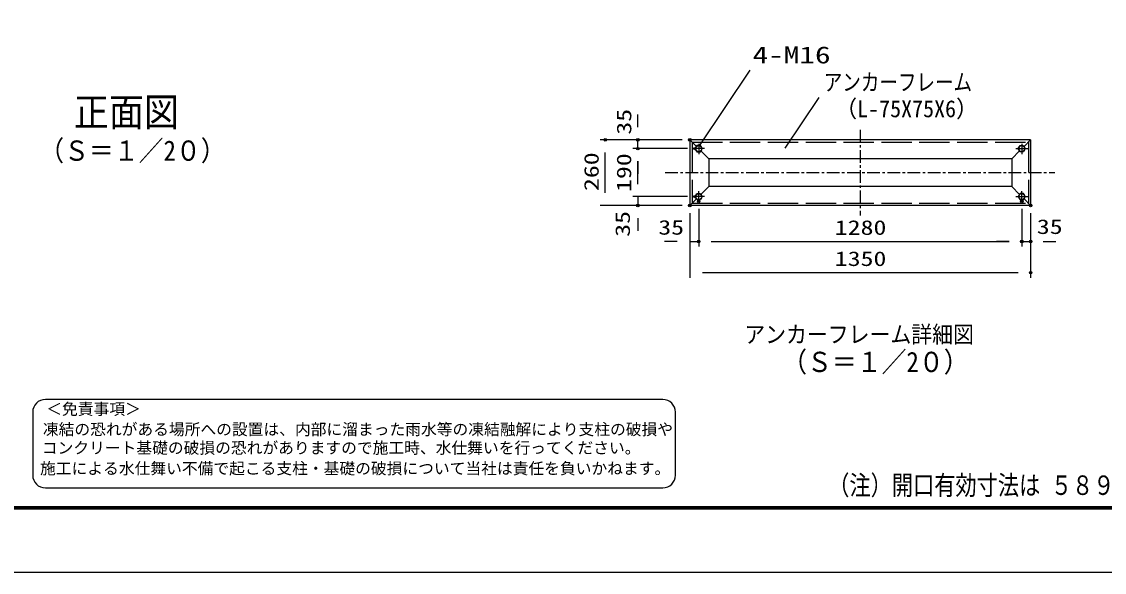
# Model space of a CAD drawing. Units: millimetres, scale not verified. Extents: x -5940 to 5940, y -4200 to 4200.
# Drawn here: x -1228 to 3061, y -4200 to -2019 of the extents above; entities that cross this region are included whole.
import ezdxf
from ezdxf.enums import TextEntityAlignment as Align

# ---------------------------------------------------------------- set-up
doc = ezdxf.new("R2010")
doc.units = ezdxf.units.MM
doc.header["$LTSCALE"] = 20
doc.header["$PDMODE"] = 32
doc.header["$PDSIZE"] = 10
for name, pattern in [('DASHED', [7.5, 6, -1.5]), ('USER6', [4, 2.5, -0.5, 0.5, -0.5]), ('USER7', [50.8, 31.75, -6.35, 6.35, -6.35])]:
    doc.linetypes.add(name, pattern=pattern)
for name, color, linetype, lineweight in [('0-0_0', 7, 'Continuous', 25), ('0-1_1', 7, 'Continuous', 25), ('0-2_EXTCNT-L', 4, 'Continuous', 25), ('0-7_WAKU', 7, 'Continuous', 25), ('0-8_KOUZOU', 7, 'Continuous', 25), ('0-9_CENTER', 2, 'USER6', 25), ('0-A_BOLT', 1, 'USER7', 25), ('0-B_D-TTL-TXT', 2, 'Continuous', 25)]:
    doc.layers.add(name, color=color, linetype=linetype, lineweight=lineweight)
doc.layers.add('0-5_DEFPOINTS', color=7, linetype='Continuous')
doc.styles.add('ＭＳ ゴシック', font='')
doc.styles.get('ＭＳ ゴシック').set_extended_font_data('MS Gothic')

msp = doc.modelspace()

# ---------------------------------------------------------------- linework, layer by layer
at = {"layer": '0-0_0'}
for p, q in [((1656.52, -2211.95), (1458.35, -2506.68)), ((1929.41, -2319.86), (1795.86, -2520.65))]:
    msp.add_line(p, q, dxfattribs=at)
at = {"layer": '0-2_EXTCNT-L', "color": 2}
for p, q in [((1213.01, -2437.21), (1213.01, -2387.21)), ((1213.01, -2522.21), (1213.01, -2487.21)), ((1084.22, -2697.21), (1084.22, -2537.21)), ((1213.01, -2572.21), (1213.01, -2622.21)), ((1213.01, -2662.21), (1213.01, -2572.21)), ((1213.01, -2662.21), (1213.01, -2612.21)), ((1213.01, -2712.21), (1213.01, -2747.21)), ((1213.01, -2797.21), (1213.01, -2847.21)), ((1368.99, -2889.7), (1318.99, -2889.7)), ((1418.99, -2889.7), (1453.99, -2889.7)), ((1503.99, -2889.7), (2683.99, -2889.7)), ((1503.99, -2889.7), (1553.99, -2889.7)), ((2683.99, -2889.7), (2633.99, -2889.7)), ((2733.99, -2889.7), (2768.99, -2889.7)), ((2818.99, -2889.7), (2868.99, -2889.7)), ((1468.99, -3013.09), (2718.99, -3013.09))]:
    msp.add_line(p, q, dxfattribs=at)
at = {"layer": '0-2_EXTCNT-L', "color": 1}
for p, q in [((1388.99, -2487.21), (1064.22, -2487.21)), ((1388.99, -2487.21), (1193.01, -2487.21)), ((1409.35, -2522.21), (1193.01, -2522.21)), ((1409.35, -2522.21), (1193.01, -2522.21)), ((1409.35, -2712.21), (1193.01, -2712.21)), ((1409.35, -2712.21), (1193.01, -2712.21)), ((1388.99, -2747.21), (1064.22, -2747.21)), ((1388.99, -2747.21), (1193.01, -2747.21)), ((1418.99, -2777.21), (1418.99, -3033.09)), ((1418.99, -2777.21), (1418.99, -2909.7)), ((1453.99, -2760.8), (1453.99, -2909.7)), ((1453.99, -2760.8), (1453.99, -2909.7)), ((2733.99, -2760.8), (2733.99, -2909.7)), ((2733.99, -2760.8), (2733.99, -2909.7)), ((2768.99, -2777.21), (2768.99, -3033.09)), ((2768.99, -2777.21), (2768.99, -2909.7))]:
    msp.add_line(p, q, dxfattribs=at)
at = {"layer": '0-5_DEFPOINTS'}
for p in [(1084.22, -2487.21), (1213.01, -2487.21), (1418.99, -2487.21), (1213.01, -2522.21), (1439.35, -2522.21), (1213.01, -2747.21), (1418.99, -2747.21), (1418.99, -2747.21), (1439.35, -2712.21), (1453.99, -2730.8), (2733.99, -2730.8), (2768.99, -2747.21), (1453.99, -2889.7), (2733.99, -2889.7), (2768.99, -2889.7), (2768.99, -3013.09)]:
    msp.add_point(p, dxfattribs=at)
at = {"layer": '0-7_WAKU', "color": 3}
msp.add_lwpolyline([(-5940, 4200), (5940, 4200), (5940, -4200), (-5940, -4200)], close=True, dxfattribs=at)
at = {"layer": '0-7_WAKU'}
for points in [[(-5540, 3950), (5540, 3950), (5540, -3950), (-5540, -3950)], [(-5537.5, 3947.5), (5537.5, 3947.5), (5537.5, -3947.5), (-5537.5, -3947.5)], [(-5535, 3945), (5535, 3945), (5535, -3945), (-5535, -3945)], [(-5532.5, 3942.5), (5532.5, 3942.5), (5532.5, -3942.5), (-5532.5, -3942.5)], [(-5530, 3940), (5530, 3940), (5530, -3940), (-5530, -3940)]]:
    msp.add_lwpolyline(points, close=True, dxfattribs=at)
at = {"layer": '0-8_KOUZOU'}
for p, q in [((2768.99, -2487.21), (1418.99, -2487.21)), ((1418.99, -2487.21), (1418.99, -2747.21)), ((1418.99, -2487.21), (1445.21, -2513.43)), ((2768.99, -2487.21), (2742.77, -2513.43)), ((2768.99, -2487.21), (2768.99, -2747.21)), ((1462.77, -2530.99), (1493.99, -2562.21)), ((2693.99, -2562.21), (1493.99, -2562.21)), ((1493.99, -2562.21), (1493.99, -2672.21)), ((2725.21, -2530.99), (2693.99, -2562.21)), ((2693.99, -2562.21), (2693.99, -2672.21)), ((1462.77, -2703.43), (1493.99, -2672.21)), ((2693.99, -2672.21), (1493.99, -2672.21)), ((2725.21, -2703.43), (2693.99, -2672.21)), ((1418.99, -2747.21), (1445.21, -2720.99)), ((2768.99, -2747.21), (2742.77, -2720.99)), ((2768.99, -2747.21), (1418.99, -2747.21))]:
    msp.add_line(p, q, dxfattribs=at)
at = {"layer": '0-8_KOUZOU', "color": 3, "linetype": 'DASHED'}
for p, q in [((1427.99, -2496.21), (2759.99, -2496.21)), ((1427.99, -2496.21), (1427.99, -2738.21)), ((2759.99, -2496.21), (2759.99, -2738.21)), ((1427.99, -2738.21), (2759.99, -2738.21))]:
    msp.add_line(p, q, dxfattribs=at)
at = {"layer": '0-9_CENTER'}
for p, q in [((2093.99, -2448), (2093.99, -2786.6)), ((1321.71, -2617.21), (2865.08, -2617.21))]:
    msp.add_line(p, q, dxfattribs=at)
at = {"layer": '0-A_BOLT'}
for p, q in [((1477.06, -2522.21), (1430.71, -2522.21)), ((1453.99, -2503.63), (1453.99, -2543.58)), ((2710.92, -2522.21), (2757.27, -2522.21)), ((2733.99, -2503.63), (2733.99, -2543.58)), ((1453.99, -2730.8), (1453.99, -2690.85)), ((2733.99, -2730.8), (2733.99, -2690.85)), ((1477.06, -2712.21), (1430.71, -2712.21)), ((2710.92, -2712.21), (2757.27, -2712.21))]:
    msp.add_line(p, q, dxfattribs=at)
at = {"layer": '0-A_BOLT', "color": 7, "linetype": 'Continuous'}
for points in [[(1467.84, -2522.21), (1460.91, -2510.22), (1447.06, -2510.22), (1440.14, -2522.21), (1447.06, -2534.21), (1460.91, -2534.21)], [(2720.14, -2522.21), (2727.06, -2510.22), (2740.91, -2510.22), (2747.84, -2522.21), (2740.91, -2534.21), (2727.06, -2534.21)], [(1467.84, -2712.21), (1460.91, -2724.21), (1447.06, -2724.21), (1440.14, -2712.21), (1447.06, -2700.22), (1460.91, -2700.22)], [(2720.14, -2712.21), (2727.06, -2724.21), (2740.91, -2724.21), (2747.84, -2712.21), (2740.91, -2700.22), (2727.06, -2700.22)]]:
    msp.add_lwpolyline(points, close=True, dxfattribs=at)
for centre in [(1453.99, -2522.21), (2733.99, -2522.21), (1453.99, -2712.21), (2733.99, -2712.21)]:
    msp.add_circle(centre, 11.99, dxfattribs=at)
at = {"layer": '0-B_D-TTL-TXT'}
for p, q in [((1311.73, -3515.5), (-1133.82, -3515.5)), ((-1183.82, -3565.5), (-1183.82, -3815.5)), ((1361.73, -3815.5), (1361.73, -3565.5)), ((-1133.82, -3865.5), (1311.73, -3865.5))]:
    msp.add_line(p, q, dxfattribs=at)
for centre, start, end in [((-1133.82, -3565.5), 90, 180), ((1311.73, -3565.5), 0, 90), ((-1133.82, -3815.5), 180, 270), ((1311.73, -3815.5), 270, 0)]:
    msp.add_arc(centre, 50, start, end, dxfattribs=at)

# ---------------------------------------------------------------- texts
at = {"layer": '0-0_0', "color": 3, "style": 'ＭＳ ゴシック'}
for s, height, width, p in [('4-M16', 67.3, 1.35, (1667.52, -2204.91)), ('アンカーフレーム', 67.3, 0.8, (1949.41, -2312.81)), ('（L-75X75X6）', 67.35, 0.95, (1994.43, -2418))]:
    msp.add_text(s, height=height, dxfattribs=dict(at, width=width)).set_placement(p, align=Align.BOTTOM_LEFT)
at = {"layer": '0-1_1', "color": 4, "style": 'ＭＳ ゴシック', "width": 0.9}
for s, height, p in [('正面図', 113, (-1020.94, -2467.81)), ('（Ｓ＝１／2０）', 80.21, (-1158.02, -2594.14)), ('アンカーフレーム詳細図', 67.35, (1634.72, -3311.71)), ('（Ｓ＝１／2０）', 80.21, (1784.77, -3430.82))]:
    msp.add_text(s, height=height, dxfattribs=at).set_placement(p, align=Align.BOTTOM_LEFT)
at = {"layer": '0-2_EXTCNT-L', "color": 3, "style": 'ＭＳ ゴシック', "width": 1.3}
for s, p in [('35', (1204.55, -2466.84)), ('260', (1075.32, -2690.07)), ('190', (1204.11, -2693.71)), ('35', (1199.05, -2871.23))]:
    msp.add_text(s, height=57.77, rotation=90, dxfattribs=at).set_placement(p, align=Align.BOTTOM_LEFT)
for s, p in [('35', (1294.05, -2880.1)), ('1280', (1993.2, -2880.8)), ('35', (2793.56, -2877.34)), ('1350', (1993.2, -3004.19))]:
    msp.add_text(s, height=57.77, dxfattribs=at).set_placement(p, align=Align.BOTTOM_LEFT)
at = {"layer": '0-7_WAKU', "style": 'ＭＳ ゴシック', "width": 0.8}
msp.add_text('（注）開口有効寸法は ５８９０ です', height=76.97, dxfattribs=at).set_placement((1967.21, -3916.55), align=Align.BOTTOM_LEFT)
at = {"layer": '0-B_D-TTL-TXT', "color": 7, "style": 'ＭＳ ゴシック'}
for s, p in [('＜免責事項＞ \u3000\u3000', (-1130.11, -3589.68)), ('凍結の恐れがある場所への設置は、内部に溜まった雨水等の凍結融解により支柱の破損や', (-1143.64, -3670.17)), ('コンクリート基礎の破損の恐れがありますので施工時、水仕舞いを行ってください。', (-1147.75, -3743.6)), ('施工による水仕舞い不備で起こる支柱・基礎の破損について当社は責任を負いかねます。 ', (-1154.74, -3825.09))]:
    msp.add_text(s, height=45.75, dxfattribs=at).set_placement(p, align=Align.BOTTOM_LEFT)

doc.saveas('drawing.dxf')
